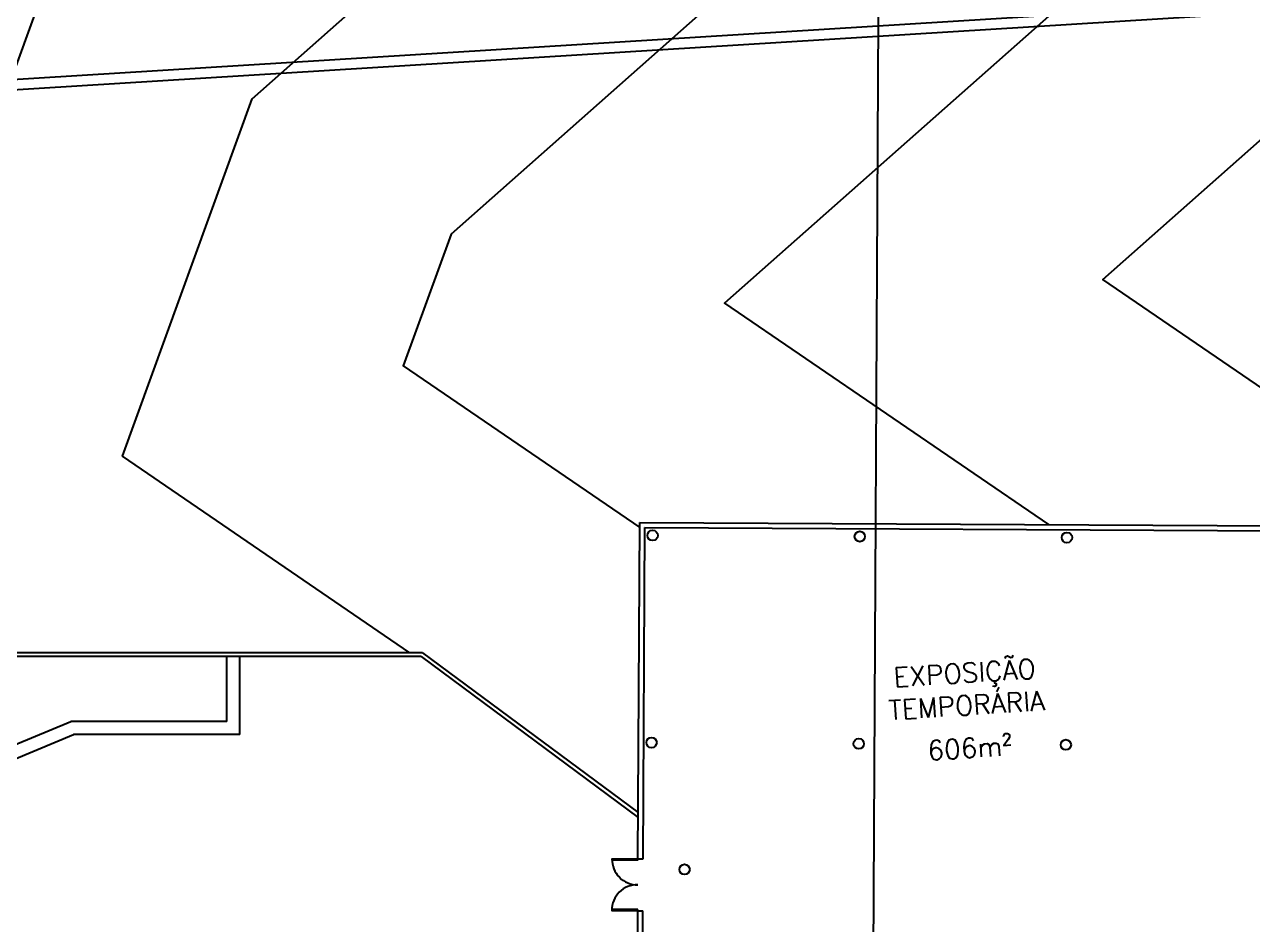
# Model space of a CAD drawing. Header units: millimetres. Extents: x 55520 to 96084, y -58491 to -49645.
# Drawn here: x 61807.53 to 61854.94, y -57561.91 to -57527.16 of the extents above; entities that cross this region are included whole.
import ezdxf

# ---------------------------------------------------------------- set-up
doc = ezdxf.new("R2010")
doc.units = ezdxf.units.MM
for name, color, linetype in [('Alvenaria Corte', 30, 'Continuous'), ('Alvenaria Vista', 40, 'Continuous'), ('ARQ-COTAS', 1, 'Continuous'), ('ARQ-TEXTO3', 3, 'Continuous'), ('Curvas de Nível', 10, 'Continuous'), ('Esquadrias', 241, 'Continuous'), ('Linha Fina', 100, 'Continuous'), ('Pilares', 181, 'Continuous')]:
    doc.layers.add(name, color=color, linetype=linetype)
doc.styles.add('ROMANS', font='romans.shx')

msp = doc.modelspace()

# ---------------------------------------------------------------- linework, layer by layer
at = {"layer": 'Alvenaria Corte'}
for p, q in [((61693.354, -57536.338), (61870.324, -57525.359)), ((61693.377, -57536.737), (61870.748, -57525.733)), ((61831.213, -57559.381), (61831.283, -57546.387)), ((61831.283, -57546.387), (61856.282, -57546.52)), ((61831.413, -57559.382), (61831.482, -57546.588)), ((61831.482, -57546.588), (61856.081, -57546.719)), ((61831.213, -57559.381), (61831.413, -57559.382)), ((61831.187, -57564.381), (61831.203, -57561.381)), ((61831.203, -57561.381), (61831.403, -57561.382)), ((61831.387, -57564.382), (61831.403, -57561.382))]:
    msp.add_line(p, q, dxfattribs=at)
at = {"layer": 'Alvenaria Vista'}
for q in [(61767.536, -57551.421), (61831.223, -57557.592)]:
    msp.add_line((61822.891, -57551.421), q, dxfattribs=at)
at = {"layer": 'Alvenaria Vista', "color": 1}
for p, q in [((61815.342, -57554.071), (61815.342, -57551.571)), ((61815.842, -57554.571), (61815.842, -57551.571)), ((61792.548, -57561.071), (61809.311, -57554.071)), ((61815.342, -57554.071), (61809.311, -57554.071)), ((61792.649, -57561.571), (61809.412, -57554.571)), ((61815.842, -57554.571), (61809.412, -57554.571))]:
    msp.add_line(p, q, dxfattribs=at)
at = {"layer": 'Alvenaria Vista'}
msp.add_open_spline([(61981.359, -57626.656), (61918.769, -57644.683), (61856.179, -57662.71), (61793.589, -57680.737), (61783.414, -57682.297), (61773.24, -57683.856), (61763.065, -57685.416), (61750.557, -57683.948), (61738.048, -57682.481), (61725.54, -57681.013), (61717.185, -57673.861), (61708.83, -57666.708), (61700.476, -57659.555), (61697.186, -57602.649), (61693.897, -57545.743), (61690.608, -57488.837), (61688.889, -57469.565), (61687.17, -57450.292), (61685.452, -57431.019)], degree=3, knots=[20.322416, 20.322416, 20.322416, 20.322416, 21.305376, 21.305376, 21.305376, 22.305376, 22.305376, 22.305376, 23.305376, 23.305376, 23.305376, 24.305376, 24.305376, 24.305376, 25.305376, 25.305376, 25.305376, 25.593369, 25.593369, 25.593369, 25.593369], dxfattribs=at)
at = {"layer": 'ARQ-COTAS'}
msp.add_lwpolyline([(61837.024, -57678.945), (61839.694, -57678.96), (61840.517, -57524.47), (61837.847, -57524.456)], dxfattribs=at)
at = {"layer": 'Curvas de Nível', "color": 251}
for points in [[(61859.968, -57420.192), (61860.336, -57421.275), (61863.831, -57456.709), (61851.1, -57523.278), (61834.558, -57537.926), (61847.064, -57546.471)], [(61893.901, -57569.974), (61862.537, -57546.143), (61849.17, -57537.009), (61859.364, -57527.982), (61868.211, -57464.892), (61864.78, -57419.894)], [(61850.66, -57420.77), (61851.481, -57423.188), (61854.746, -57456.297), (61842.837, -57518.574), (61823.993, -57535.261), (61822.145, -57540.345), (61831.282, -57546.588)], [(61822.403, -57551.421), (61811.301, -57543.836), (61816.314, -57530.038), (61834.573, -57513.87), (61845.662, -57455.885), (61842.626, -57425.101), (61841.352, -57421.347)], [(61806.45, -57551.421), (61801.997, -57548.379), (61801.99, -57543.11), (61808.636, -57524.816), (61826.31, -57509.166), (61836.578, -57455.473), (61833.771, -57427.014), (61832.043, -57421.925)]]:
    msp.add_lwpolyline(points, dxfattribs=at)
at = {"layer": 'Esquadrias'}
for points in [[(61831.213, -57559.431), (61830.213, -57559.426), (61830.214, -57559.376), (61831.213, -57559.381)], [(61831.203, -57561.331), (61830.203, -57561.326), (61830.203, -57561.376), (61831.203, -57561.381)]]:
    msp.add_lwpolyline(points, close=True, dxfattribs=at)
at = {"layer": 'Linha Fina'}
for q in [(61767.629, -57551.571), (61831.222, -57557.778)]:
    msp.add_line((61822.842, -57551.571), q, dxfattribs=at)
for centre, start, end in [((61831.188, -57559.406), 178.2258, 271.1634), ((61831.178, -57561.356), 88.2258, 181.1634)]:
    msp.add_arc(centre, 0.975, start, end, dxfattribs=at)
at = {"layer": 'Pilares'}
for centre in [(61831.78, -57546.889), (61839.78, -57546.932), (61847.78, -57546.975), (61831.737, -57554.889), (61839.737, -57554.932), (61847.737, -57554.974), (61833.012, -57559.789)]:
    msp.add_circle(centre, 0.2, dxfattribs=at)

# ---------------------------------------------------------------- texts
at = {"layer": 'ARQ-TEXTO3', "color": 14, "insert": (61843.866, -57552.826), "char_height": 0.75, "width": 3.29011, "attachment_point": 5, "rotation": 3.5501, "style": 'ROMANS'}
msp.add_mtext('EXPOSIÇÃO TEMPORÁRIA', dxfattribs=at)
at = {"layer": 'ARQ-TEXTO3', "color": 14, "insert": (61844.028, -57555.097), "char_height": 0.75, "attachment_point": 5, "rotation": 3.5501, "style": 'ROMANS'}
msp.add_mtext('606m²', dxfattribs=at)

doc.saveas('drawing.dxf')
